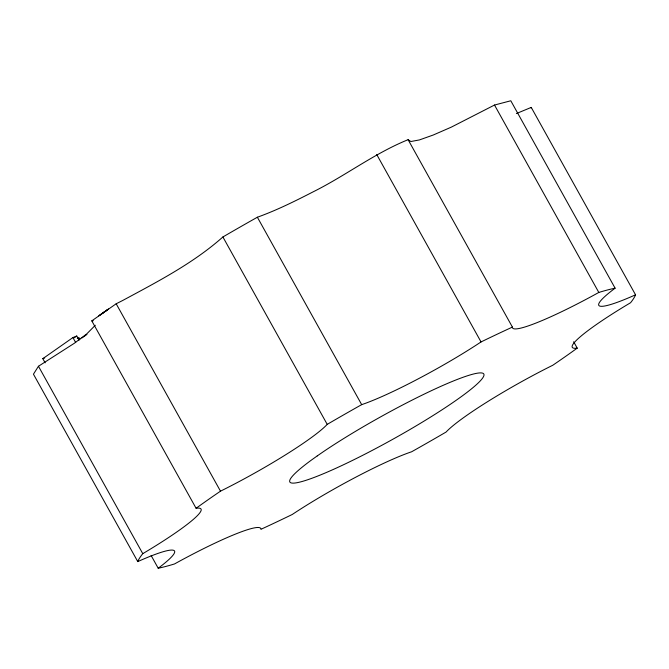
<?xml version="1.0" encoding="UTF-8"?>
<svg xmlns="http://www.w3.org/2000/svg" width="669" height="669" viewBox="0 0 669 669"><rect width="100%" height="100%" fill="white"/><g stroke="black" fill="none" stroke-linecap="round" stroke-linejoin="round"><path stroke-width="1" d="M531.01 107.876L531.236 107.408L635.55 294.812A285.044 32.764 -29.1 0 1 630.541 302.748A95.015 10.921 -29.1 0 0 577.213 348.131A285.044 32.764 -29.1 0 1 552.811 365.232A95.015 10.921 -29.1 0 0 446.098 432.032A285.044 32.764 -29.1 0 1 411.619 451.776A95.015 10.921 -29.1 0 0 292.269 514.469A285.044 32.764 -29.1 0 1 260.893 529.321A95.015 10.921 -29.1 0 0 174.492 563.959A285.044 32.764 -29.1 0 1 158.202 568.24A95.015 10.921 -29.1 0 0 137.764 561.592L33.45 374.188L38.459 366.252L74.217 343.348L86.702 333.94L95.299 325.276M635.55 294.812A95.015 10.921 -29.1 0 1 615.104 288.18L510.798 100.768L494.508 105.041L451.266 127.16L433.244 135.021L419.438 139.921L410.85 141.519L408.098 139.687C374.498 153.293 345.672 175.613 313.343 191.744C295.104 201.11 276.698 210.292 257.373 217.224C245.832 223.722 234.342 230.303 222.902 236.968C193.282 263.277 157.6 281.649 122.937 300.356A76.04 8.739 -29.1 0 1 116.18 303.768L91.787 320.869L196.092 508.281A95.015 10.921 -29.1 0 1 142.773 553.664A285.044 32.764 -29.1 0 0 137.755 561.6M98.736 315.885L108.503 309.045L99.522 315.325M45.141 362.832L42.816 358.668L72.913 337.569L76.759 336.03L79.076 340.195M74.242 337.786L76.759 336.03M81.902 337.979L86.928 334.458M102.742 313.059L107.659 309.622M516.376 113.563L531.236 107.408M77.286 338.297L78.95 337.636L79.879 339.3M42.816 358.668L44.689 357.915M494.508 105.041L598.814 292.445A285.044 32.764 -29.1 0 1 615.104 288.18M573.668 341.759L577.213 348.131M408.098 139.687L512.412 327.091A95.015 10.921 -29.1 0 0 598.814 292.445M376.731 154.531L481.044 341.934A285.044 32.764 -29.1 0 1 512.412 327.091M257.373 217.224L361.686 404.636A95.015 10.921 -29.1 0 0 481.044 341.934M222.902 236.968L327.216 424.372A95.015 10.921 -29.1 0 1 220.494 491.171A285.044 32.764 -29.1 0 0 196.084 508.281M116.18 303.768L220.494 491.171M72.913 337.569L75.697 342.57M151.119 555.496L158.202 568.232M38.459 366.252L142.773 553.664M327.208 424.38A285.044 32.764 -29.1 0 1 361.678 404.636M91.787 320.869A76.015 8.739 -29.1 0 1 93.25 320.735M317.257 455.907L311.419 460.071A110.979 12.753 -29.1 0 0 365.751 453.758A110.979 12.753 -29.1 0 0 481.095 372.909A110.979 12.753 -29.1 0 0 323.57 451.55L317.257 455.907"/></g></svg>
